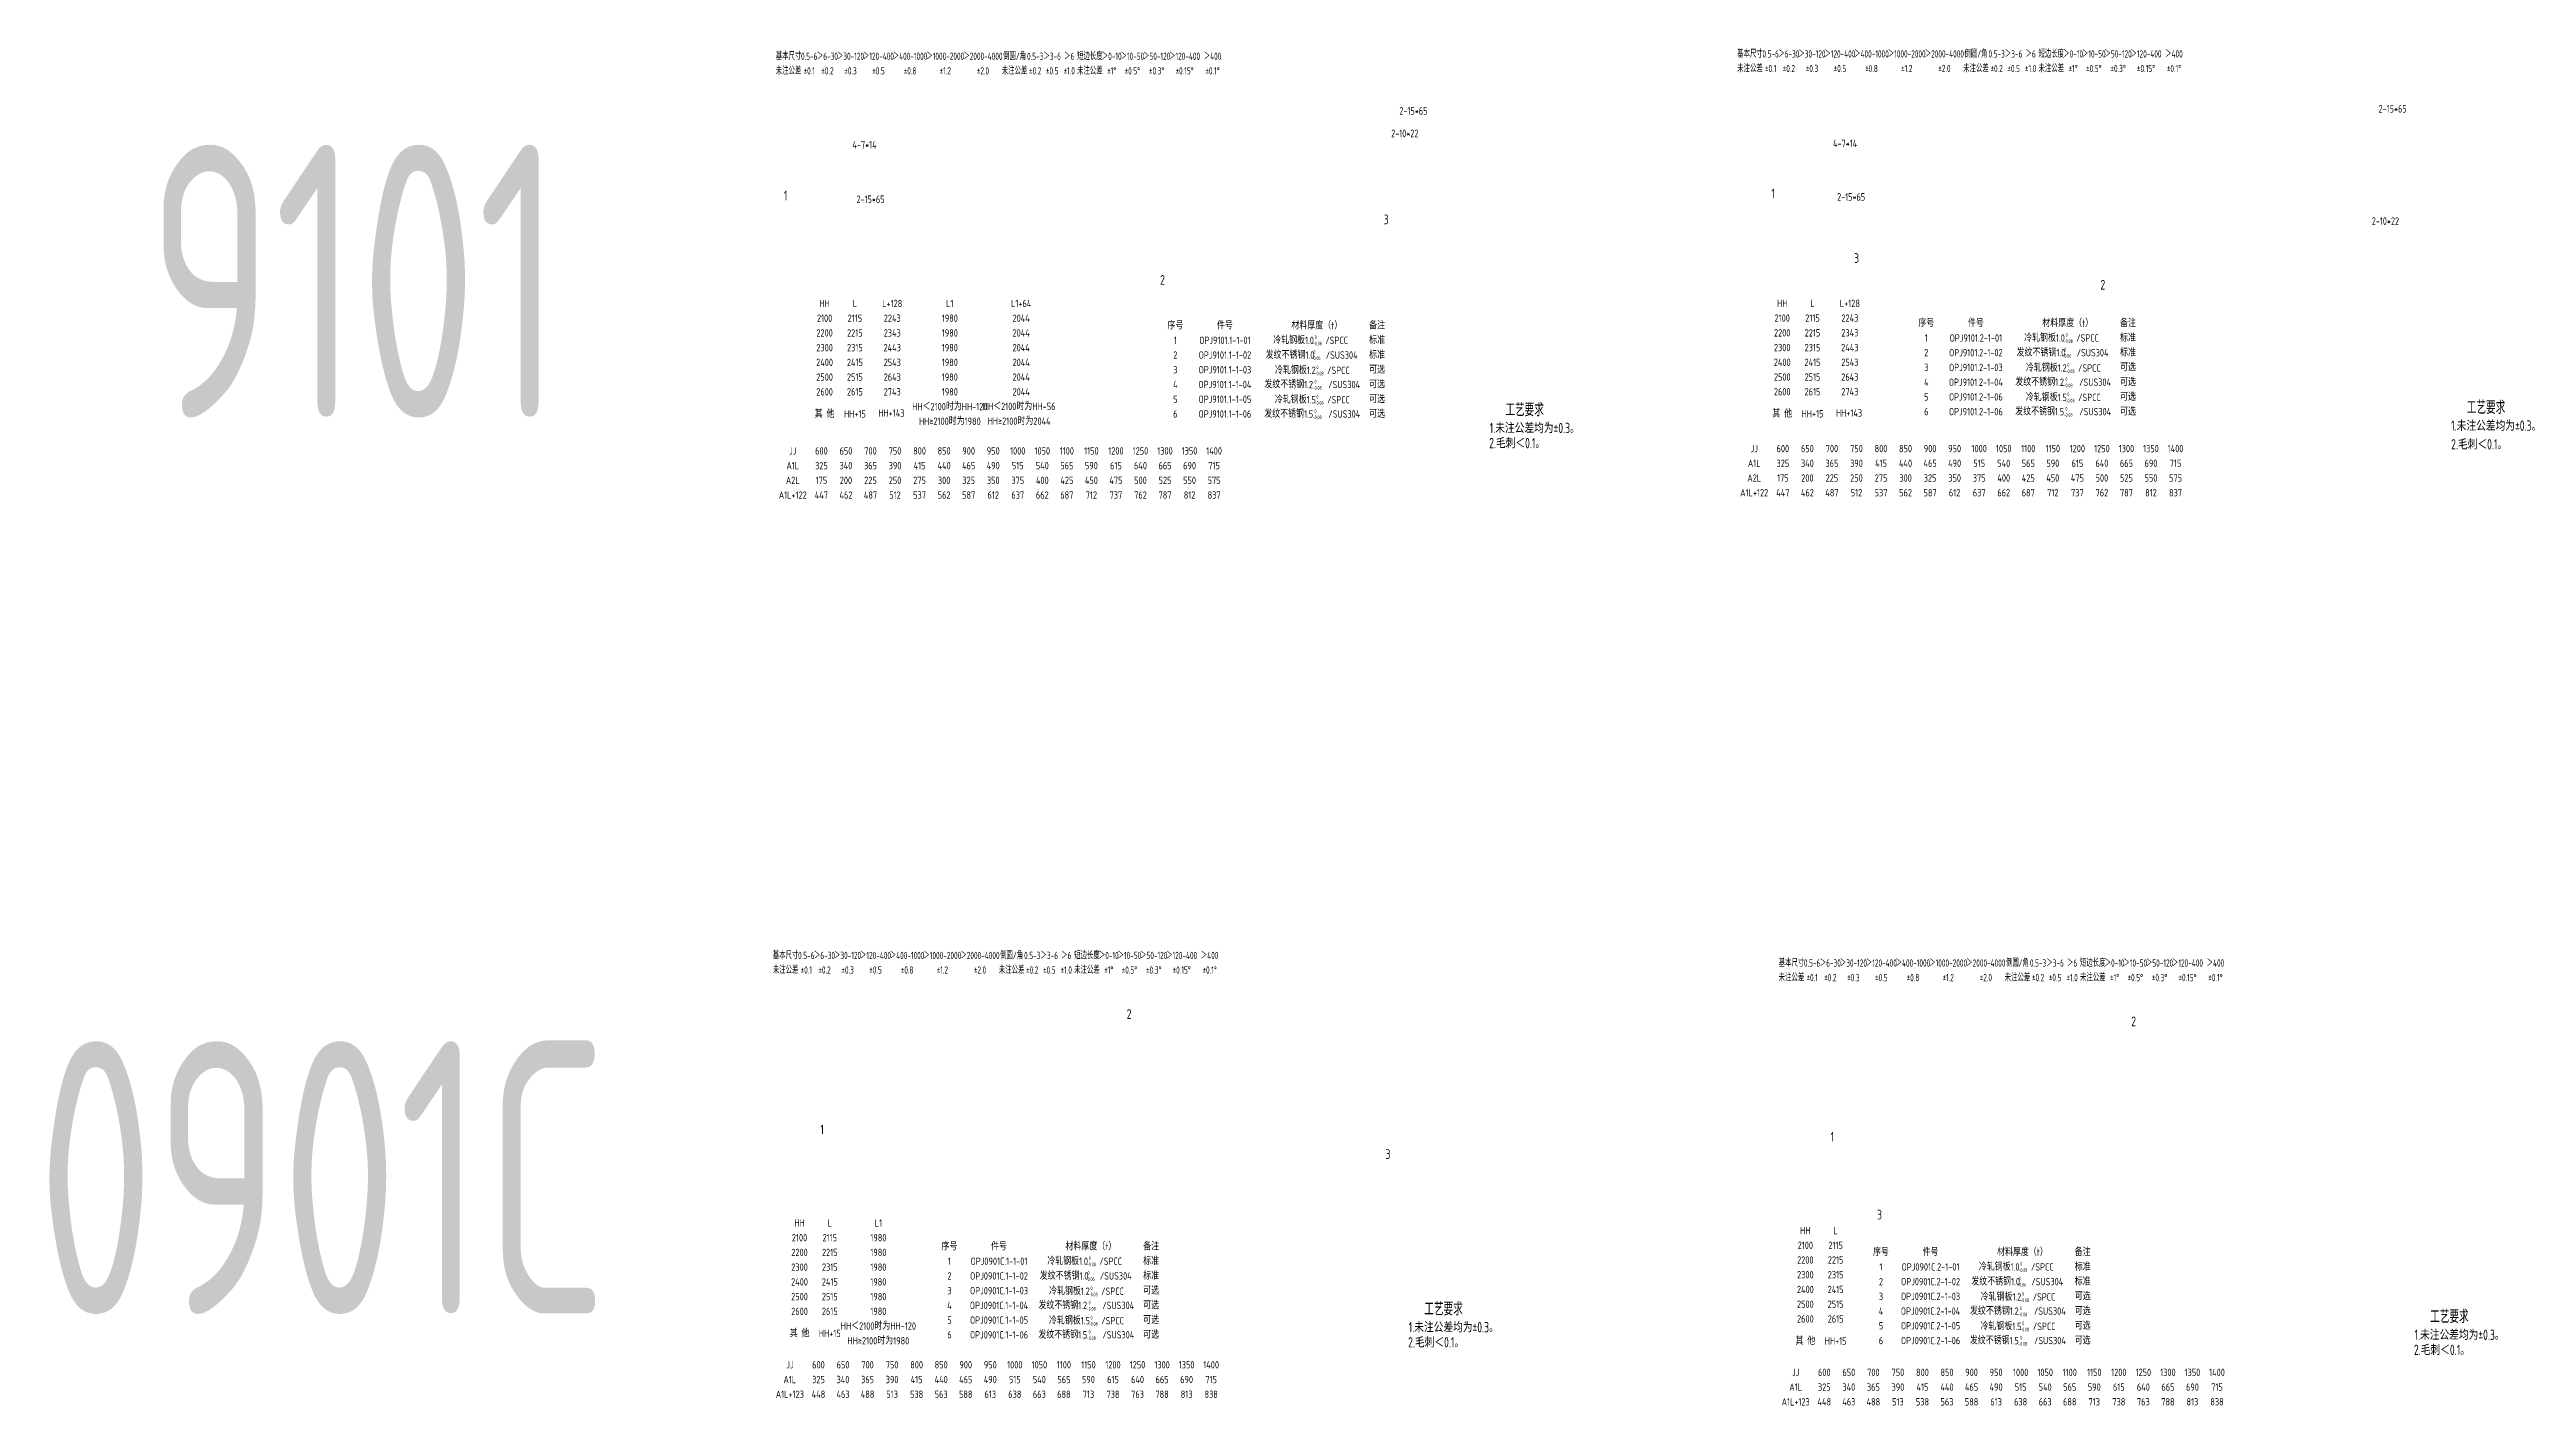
# Model space of a CAD drawing. Header units: inches. Extents: x 14216 to 120088, y -29410 to 23559.
# Drawn here: x 16668 to 25737, y 12131 to 17103 of the extents above; entities that cross this region are included whole.
import ezdxf
from ezdxf.enums import TextEntityAlignment as Align

# ---------------------------------------------------------------- set-up
doc = ezdxf.new("R2010")
doc.units = ezdxf.units.IN
doc.header["$LTSCALE"] = 0.3
doc.header["$MEASUREMENT"] = 0
for name, color, linetype in [('1粗实线', 4, 'Continuous'), ('2', 2, 'Continuous'), ('2细实线', 2, 'Continuous')]:
    doc.layers.add(name, color=color, linetype=linetype)
doc.layers.add('粗实线', color=7, linetype='Continuous', lineweight=30)
doc.styles.add('HZ', font='isocp2.shx', dxfattribs={"width": 0.7, "bigfont": 'hztxt.shx'})

msp = doc.modelspace()

# ---------------------------------------------------------------- texts
at = {"layer": '1粗实线', "color": 4, "style": 'HZ', "width": 0.8}
for s, p in [('1', (19361.346, 16549.715)), ('1', (22982.725, 16556.774)), ('3', (21560.945, 16462.093)), ('3', (23285.95, 16320.439)), ('2', (20741.086, 16240.308)), ('2', (24189.197, 16222.547)), ('2', (20618.565, 13548.571)), ('2', (24302.171, 13521.769)), ('1', (19495.272, 13125.015)), ('3', (21567.642, 13035.177)), ('1', (23199.98, 13098.526)), ('3', (23370.065, 12813.053))]:
    msp.add_text(s, height=35.64, dxfattribs=at).set_placement(p)
at = {"layer": '2', "style": 'HZ', "width": 0.8}
for s, p in [('HH', (19510.844, 16171.683)), ('L', (19621.844, 16171.683)), ('L+128', (19758.869, 16171.683)), ('L1', (19970.096, 16171.683)), ('L1+64', (20231.702, 16171.683)), ('HH', (23022.451, 16172.062)), ('L', (23133.451, 16172.062)), ('L+128', (23270.476, 16172.062)), ('2200', (19510.844, 16063.683)), ('2100', (19510.844, 16117.683)), ('2215', (19621.844, 16063.683)), ('2115', (19621.844, 16117.683)), ('2343', (19758.869, 16063.683)), ('2243', (19758.869, 16117.683)), ('1980', (19970.096, 16117.683)), ('1980', (19970.096, 16063.683)), ('2044', (20231.702, 16117.683)), ('2044', (20231.702, 16063.683)), ('序号', (20797.186, 16090.577)), ('件号', (20978.861, 16090.577)), ('冷轧钢板1.0   /SPCC', (21293.021, 16036.577)), ('材料厚度（t）', (21315.747, 16090.577)), ('标准', (21536.808, 16036.577)), ('备注', (21536.808, 16090.577)), ('2200', (23022.451, 16064.062)), ('2100', (23022.451, 16118.062)), ('2215', (23133.451, 16064.062)), ('2115', (23133.451, 16118.062)), ('2343', (23270.476, 16064.062)), ('2243', (23270.476, 16118.062)), ('序号', (23550.83, 16099.169)), ('1', (23550.83, 16045.169)), ('OPJ9101.2-1-01', (23732.505, 16045.169)), ('件号', (23732.505, 16099.169)), ('冷轧钢板1.0   /SPCC', (24046.665, 16045.169)), ('材料厚度（t）', (24069.39, 16099.169)), ('标准', (24290.452, 16045.169)), ('备注', (24290.452, 16099.169)), ('2400', (19510.844, 15955.683)), ('2300', (19510.844, 16009.683)), ('2415', (19621.844, 15955.683)), ('2315', (19621.844, 16009.683)), ('2443', (19758.869, 16009.683)), ('2543', (19758.869, 15955.683)), ('1980', (19970.096, 16009.683)), ('1980', (19970.096, 15955.683)), ('2044', (20231.702, 16009.683)), ('2044', (20231.702, 15955.683)), ('2', (20797.186, 15982.577)), ('1', (20797.186, 16036.577)), ('OPJ9101.1-1-02', (20978.861, 15982.577)), ('OPJ9101.1-1-01', (20978.861, 16036.577)), ('发纹不锈钢1.0   /SUS304 ', (21303.835, 15982.577)), ('标准', (21536.808, 15982.577)), ('2400', (23022.451, 15956.062)), ('2300', (23022.451, 16010.062)), ('2415', (23133.451, 15956.062)), ('2315', (23133.451, 16010.062)), ('2443', (23270.476, 16010.062)), ('2543', (23270.476, 15956.062)), ('2', (23550.83, 15991.169)), ('OPJ9101.2-1-02', (23732.505, 15991.169)), ('发纹不锈钢1.0   /SUS304 ', (24057.479, 15991.169)), ('标准', (24290.452, 15991.169)), ('2500', (19510.844, 15901.683)), ('2515', (19621.844, 15901.683)), ('2643', (19758.869, 15901.683)), ('1980', (19970.096, 15901.683)), ('2044', (20231.702, 15901.683)), ('4', (20797.186, 15874.577)), ('3', (20797.186, 15928.577)), ('OPJ9101.1-1-04', (20978.861, 15874.577)), ('OPJ9101.1-1-03', (20978.861, 15928.577)), ('发纹不锈钢1.2    /SUS304 ', (21306.079, 15874.577)), ('冷轧钢板1.2   /SPCC', (21299.564, 15926.638)), ('可选', (21536.808, 15928.577)), ('可选', (21536.808, 15874.577)), ('2500', (23022.451, 15902.062)), ('2515', (23133.451, 15902.062)), ('2643', (23270.476, 15902.062)), ('4', (23550.83, 15883.169)), ('3', (23550.83, 15937.169)), ('OPJ9101.2-1-04', (23732.505, 15883.169)), ('OPJ9101.2-1-03', (23732.505, 15937.169)), ('发纹不锈钢1.2    /SUS304 ', (24059.723, 15883.169)), ('冷轧钢板1.2   /SPCC', (24053.208, 15935.23)), ('可选', (24290.452, 15937.169)), ('可选', (24290.452, 15883.169)), ('其 他', (19510.844, 15766.683)), ('2600', (19510.844, 15847.683)), ('HH+15', (19621.844, 15766.683)), ('2615', (19621.844, 15847.683)), ('HH+143', (19755.848, 15769.669)), ('2743', (19758.869, 15847.683)), ('HH＜2100时为HH-120', (19970.096, 15793.683)), ('1980', (19970.096, 15847.683)), ('HH＜2100时为HH-56', (20224.271, 15794.217)), ('2044', (20231.702, 15847.683)), ('5', (20797.186, 15820.577)), ('6', (20797.186, 15766.577)), ('OPJ9101.1-1-05', (20978.861, 15820.577)), ('OPJ9101.1-1-06', (20978.861, 15766.577)), ('发纹不锈钢1.5    /SUS304 ', (21306.079, 15766.577)), ('冷轧钢板1.5   /SPCC', (21299.564, 15818.638)), ('可选', (21536.808, 15820.577)), ('可选', (21536.808, 15766.577)), ('其 他', (23022.451, 15767.062)), ('2600', (23022.451, 15848.062)), ('HH+15', (23133.451, 15767.062)), ('2615', (23133.451, 15848.062)), ('HH+143', (23267.455, 15770.048)), ('2743', (23270.476, 15848.062)), ('5', (23550.83, 15829.169)), ('6', (23550.83, 15775.169)), ('OPJ9101.2-1-06', (23732.505, 15829.169)), ('OPJ9101.2-1-06', (23732.505, 15775.169)), ('发纹不锈钢1.5    /SUS304 ', (24059.723, 15775.169)), ('冷轧钢板1.5   /SPCC', (24053.208, 15827.23)), ('可选', (24290.452, 15829.169)), ('可选', (24290.452, 15775.169)), ('HH≥2100时为1980', (19970.096, 15739.683)), ('HH≥2100时为2044', (20224.271, 15740.217)), ('HH', (19418.895, 12800.459)), ('L', (19529.895, 12800.459)), ('L1', (19708.059, 12800.459)), ('2200', (19418.895, 12692.459)), ('2100', (19418.895, 12746.459)), ('2215', (19529.895, 12692.459)), ('2115', (19529.895, 12746.459)), ('1980', (19708.059, 12746.459)), ('1980', (19708.059, 12692.459)), ('序号', (19968.744, 12714.26)), ('件号', (20150.419, 12714.26)), ('材料厚度（t）', (20487.305, 12714.26)), ('备注', (20708.367, 12714.26)), ('2100', (23107.253, 12718.642)), ('HH', (23107.253, 12772.642)), ('2115', (23218.253, 12718.642)), ('L', (23218.253, 12772.642)), ('序号', (23384.683, 12693.339)), ('件号', (23566.358, 12693.339)), ('材料厚度（t）', (23903.244, 12693.339)), ('备注', (24124.306, 12693.339)), ('2300', (19418.895, 12638.459)), ('2315', (19529.895, 12638.459)), ('1980', (19708.059, 12638.459)), ('2', (19968.744, 12606.26)), ('1', (19968.744, 12660.26)), ('OPJ0901C.1-1-02', (20150.419, 12606.26)), ('OPJ0901C.1-1-01', (20150.419, 12660.26)), ('发纹不锈钢1.0   /SUS304 ', (20475.393, 12606.26)), ('冷轧钢板1.0   /SPCC', (20464.579, 12660.26)), ('标准', (20708.367, 12660.26)), ('标准', (20708.367, 12606.26)), ('2300', (23107.253, 12610.642)), ('2200', (23107.253, 12664.642)), ('2315', (23218.253, 12610.642)), ('2215', (23218.253, 12664.642)), ('1', (23384.683, 12639.339)), ('OPJ0901C.2-1-01', (23566.358, 12639.339)), ('冷轧钢板1.0   /SPCC', (23880.518, 12639.339)), ('标准', (24124.306, 12639.339)), ('2400', (19418.895, 12584.459)), ('2500', (19418.895, 12530.459)), ('2415', (19529.895, 12584.459)), ('2515', (19529.895, 12530.459)), ('1980', (19708.059, 12584.459)), ('1980', (19708.059, 12530.459)), ('3', (19968.744, 12552.26)), ('OPJ0901C.1-1-03', (20150.419, 12552.26)), ('冷轧钢板1.2   /SPCC', (20471.123, 12550.32)), ('可选', (20708.367, 12552.26)), ('2400', (23107.253, 12556.642)), ('2500', (23107.253, 12502.642)), ('2415', (23218.253, 12556.642)), ('2515', (23218.253, 12502.642)), ('3', (23384.683, 12531.339)), ('2', (23384.683, 12585.339)), ('OPJ0901C.2-1-03', (23566.358, 12531.339)), ('OPJ0901C.2-1-02', (23566.358, 12585.339)), ('发纹不锈钢1.0   /SUS304 ', (23891.332, 12585.339)), ('冷轧钢板1.2   /SPCC', (23887.062, 12529.399)), ('标准', (24124.306, 12585.339)), ('可选', (24124.306, 12531.339)), ('2600', (19418.895, 12476.459)), ('2615', (19529.895, 12476.459)), ('HH＜2100时为HH-120', (19708.059, 12422.459)), ('1980', (19708.059, 12476.459)), ('4', (19968.744, 12498.26)), ('5', (19968.744, 12444.26)), ('OPJ0901C.1-1-04', (20150.419, 12498.26)), ('OPJ0901C.1-1-05', (20150.419, 12444.26)), ('发纹不锈钢1.2    /SUS304 ', (20477.638, 12498.26)), ('冷轧钢板1.5   /SPCC', (20471.123, 12442.32)), ('可选', (20708.367, 12498.26)), ('可选', (20708.367, 12444.26)), ('2600', (23107.253, 12448.642)), ('2615', (23218.253, 12448.642)), ('4', (23384.683, 12477.339)), ('5', (23384.683, 12423.339)), ('OPJ0901C.2-1-04', (23566.358, 12477.339)), ('OPJ0901C.2-1-05', (23566.358, 12423.339)), ('发纹不锈钢1.2    /SUS304 ', (23893.576, 12477.339)), ('冷轧钢板1.5   /SPCC', (23887.062, 12421.399)), ('可选', (24124.306, 12477.339)), ('可选', (24124.306, 12423.339)), ('其 他', (19418.895, 12395.459)), ('HH+15', (19529.895, 12395.459)), ('HH≥2100时为1980', (19708.059, 12368.459)), ('6', (19968.744, 12390.26)), ('OPJ0901C.1-1-06', (20150.419, 12390.26)), ('发纹不锈钢1.5    /SUS304 ', (20477.638, 12390.26)), ('可选', (20708.367, 12390.26)), ('其 他', (23107.253, 12367.642)), ('HH+15', (23218.253, 12367.642)), ('6', (23384.683, 12369.339)), ('OPJ0901C.2-1-06', (23566.358, 12369.339)), ('发纹不锈钢1.5    /SUS304 ', (23893.576, 12369.339)), ('可选', (24124.306, 12369.339))]:
    msp.add_text(s, height=27, dxfattribs=at).set_placement(p, align=Align.MIDDLE_CENTER)
at = {"layer": '2', "color": 6, "style": 'HZ', "width": 0.75}
for s, p in [('1.未注公差均为±0.3。', (21949.778, 15696.086)), ('1.未注公差均为±0.3。', (25475.36, 15704.678)), ('2.毛刺＜0.1。', (21947.632, 15640.691)), ('2.毛刺＜0.1。', (25475.252, 15636.42)), ('1.未注公差均为±0.3。', (21652.64, 12399.354)), ('2.毛刺＜0.1。', (21650.494, 12343.959)), ('2.毛刺＜0.1。', (25338.853, 12316.142)), ('1.未注公差均为±0.3。', (25340.999, 12371.537))]:
    msp.add_text(s, height=38, dxfattribs=at).set_placement(p)
at = {"layer": '2', "color": 6, "attachment_point": 5, "style": 'HZ'}
for s, insert, char_height in [('\\A1;2-15*65', (21669.939, 16877.837), 28), ('\\A1;2-15*65', (25260.681, 16885.538), 28), ('\\A1;2-10*22', (21638.577, 16795.204), 28), ('\\A1;9101', (17790.188, 16253.472), 1000), ('\\A1;4-7*14', (19657.334, 16753.5), 28), ('\\A1;4-7*14', (23253.097, 16758.592), 28), ('\\A1;2-15*65', (19679.286, 16553.69), 28), ('\\A1;2-15*65', (23275.049, 16562.282), 28), ('\\A1;2-10*22', (25234.339, 16473.796), 28), ('\\A1;0901C', (17668.935, 12966.703), 1000)]:
    msp.add_mtext(s, dxfattribs=dict(at, insert=insert, char_height=char_height))
at = {"layer": '2', "char_height": 13.728, "attachment_point": 1, "style": 'HZ'}
for s, insert in [(' 0\\P-0.08', (21301.128, 16054.428)), (' 0\\P-0.08', (24054.772, 16063.02)), (' 0\\P-0.06', (21296.521, 16000.912)), (' 0\\P-0.06', (24050.165, 16009.504)), (' 0\\P-0.08', (21300.448, 15892.052)), (' 0\\P-0.08', (21307.672, 15944.489)), (' 0\\P-0.08', (24054.092, 15900.644)), (' 0\\P-0.08', (24061.316, 15953.081)), (' 0\\P-0.08', (21300.448, 15784.052)), (' 0\\P-0.08', (21307.672, 15836.489)), (' 0\\P-0.08', (24054.092, 15792.644)), (' 0\\P-0.08', (24061.316, 15845.081)), (' 0\\P-0.06', (20468.079, 12624.595)), (' 0\\P-0.08', (20472.687, 12678.111)), (' 0\\P-0.08', (23888.625, 12657.19)), (' 0\\P-0.08', (20472.007, 12515.734)), (' 0\\P-0.08', (20479.23, 12568.172)), (' 0\\P-0.06', (23884.018, 12603.674)), (' 0\\P-0.08', (23895.169, 12547.251)), (' 0\\P-0.08', (20479.23, 12460.172)), (' 0\\P-0.08', (23887.946, 12494.813)), (' 0\\P-0.08', (23895.169, 12439.251)), (' 0\\P-0.08', (20472.007, 12407.734)), (' 0\\P-0.08', (23887.946, 12386.813))]:
    msp.add_mtext(s, dxfattribs=dict(at, insert=insert))
at = {"layer": '2细实线', "linetype": 'ByBlock', "style": 'HZ', "width": 0.65}
for s, p in [('基本尺寸', (19378.671, 17078.044)), ('0.5-6', (19454.406, 17078.044)), ('＞6-30', (19521.231, 17078.044)), ('＞30-120', (19605.876, 17078.044)), ('＞120-400', (19708.341, 17078.044)), ('＞400-1000', (19824.171, 17078.044)), ('＞1000-2000', (19953.366, 17078.044)), ('＞2000-4000', (20091.471, 17078.044)), ('倒圆/角', (20207.301, 17078.044)), ('0.5-3', (20283.036, 17078.044)), ('＞3-6', (20345.406, 17078.044)), ('＞6', (20407.776, 17078.044)), ('短边长度', (20483.511, 17078.044)), ('＞0-10', (20563.701, 17078.044)), ('＞10-50', (20639.436, 17078.044)), ('＞50-120', (20728.536, 17078.044)), ('＞120-400', (20831.001, 17078.044)), ('＞400', (20933.466, 17078.044)), ('未注公差', (22904.253, 17033.176)), ('基本尺寸', (22904.253, 17086.636)), ('0.5-6', (22979.988, 17086.636)), ('＞6-30', (23046.813, 17086.636)), ('＞30-120', (23131.458, 17086.636)), ('＞120-400', (23233.923, 17086.636)), ('＞400-1000', (23349.753, 17086.636)), ('＞1000-2000', (23478.948, 17086.636)), ('＞2000-4000', (23617.053, 17086.636)), ('未注公差', (23732.883, 17033.176)), ('倒圆/角', (23732.883, 17086.636)), ('0.5-3', (23808.618, 17086.636)), ('＞3-6', (23870.988, 17086.636)), ('＞6', (23933.358, 17086.636)), ('未注公差', (24009.093, 17033.176)), ('短边长度', (24009.093, 17086.636)), ('＞0-10', (24089.283, 17086.636)), ('＞10-50', (24165.018, 17086.636)), ('＞50-120', (24254.118, 17086.636)), ('＞120-400', (24356.583, 17086.636)), ('＞400', (24459.048, 17086.636)), ('未注公差', (19378.671, 17024.584)), ('%%p0.1', (19454.406, 17024.584)), ('%%p0.2', (19521.231, 17024.584)), ('%%p0.3', (19605.876, 17024.584)), ('%%p0.5', (19708.341, 17024.584)), ('%%p0.8', (19824.171, 17024.584)), ('%%p1.2', (19953.366, 17024.584)), ('%%p2.0', (20091.471, 17024.584)), ('未注公差', (20207.301, 17024.584)), ('%%p0.2', (20283.036, 17024.584)), ('%%p0.5', (20345.406, 17024.584)), ('%%p1.0', (20407.776, 17024.584)), ('未注公差', (20483.511, 17024.584)), ('%%p1%%d', (20563.701, 17024.584)), ('%%p0.5%%d', (20639.436, 17024.584)), ('%%p0.3%%d', (20728.536, 17024.584)), ('%%p0.15%%d', (20831.001, 17024.584)), ('%%p0.1%%d', (20933.466, 17024.584)), ('%%p0.1', (22979.988, 17033.176)), ('%%p0.2', (23046.813, 17033.176)), ('%%p0.3', (23131.458, 17033.176)), ('%%p0.5', (23233.923, 17033.176)), ('%%p0.8', (23349.753, 17033.176)), ('%%p1.2', (23478.948, 17033.176)), ('%%p2.0', (23617.053, 17033.176)), ('%%p0.2', (23808.618, 17033.176)), ('%%p0.5', (23870.988, 17033.176)), ('%%p1.0', (23933.358, 17033.176)), ('%%p1%%d', (24089.283, 17033.176)), ('%%p0.5%%d', (24165.018, 17033.176)), ('%%p0.3%%d', (24254.118, 17033.176)), ('%%p0.15%%d', (24356.583, 17033.176)), ('%%p0.1%%d', (24459.048, 17033.176)), ('基本尺寸', (19367.912, 13781.312)), ('0.5-6', (19443.647, 13781.312)), ('＞6-30', (19510.472, 13781.312)), ('＞30-120', (19595.117, 13781.312)), ('＞120-400', (19697.582, 13781.312)), ('＞400-1000', (19813.412, 13781.312)), ('＞1000-2000', (19942.607, 13781.312)), ('＞2000-4000', (20080.712, 13781.312)), ('倒圆/角', (20196.542, 13781.312)), ('0.5-3', (20272.277, 13781.312)), ('＞3-6', (20334.647, 13781.312)), ('＞6', (20397.017, 13781.312)), ('短边长度', (20472.752, 13781.312)), ('＞0-10', (20552.942, 13781.312)), ('＞10-50', (20628.677, 13781.312)), ('＞50-120', (20717.777, 13781.312)), ('＞120-400', (20820.242, 13781.312)), ('＞400', (20922.707, 13781.312)), ('未注公差', (19367.912, 13727.852)), ('%%p0.1', (19443.647, 13727.852)), ('%%p0.2', (19510.472, 13727.852)), ('%%p0.3', (19595.117, 13727.852)), ('%%p0.5', (19697.582, 13727.852)), ('%%p0.8', (19813.412, 13727.852)), ('%%p1.2', (19942.607, 13727.852)), ('%%p2.0', (20080.712, 13727.852)), ('未注公差', (20196.542, 13727.852)), ('%%p0.2', (20272.277, 13727.852)), ('%%p0.5', (20334.647, 13727.852)), ('%%p1.0', (20397.017, 13727.852)), ('未注公差', (20472.752, 13727.852)), ('%%p1%%d', (20552.942, 13727.852)), ('%%p0.5%%d', (20628.677, 13727.852)), ('%%p0.3%%d', (20717.777, 13727.852)), ('%%p0.15%%d', (20820.242, 13727.852)), ('%%p0.1%%d', (20922.707, 13727.852)), ('未注公差', (23056.27, 13700.035)), ('基本尺寸', (23056.27, 13753.495)), ('0.5-6', (23132.005, 13753.495)), ('%%p0.1', (23132.005, 13700.035)), ('＞6-30', (23198.83, 13753.495)), ('%%p0.2', (23198.83, 13700.035)), ('＞30-120', (23283.475, 13753.495)), ('%%p0.3', (23283.475, 13700.035)), ('＞120-400', (23385.94, 13753.495)), ('%%p0.5', (23385.94, 13700.035)), ('＞400-1000', (23501.77, 13753.495)), ('%%p0.8', (23501.77, 13700.035)), ('＞1000-2000', (23630.965, 13753.495)), ('%%p1.2', (23630.965, 13700.035)), ('＞2000-4000', (23769.07, 13753.495)), ('%%p2.0', (23769.07, 13700.035)), ('未注公差', (23884.9, 13700.035)), ('倒圆/角', (23884.9, 13753.495)), ('0.5-3', (23960.635, 13753.495)), ('%%p0.2', (23960.635, 13700.035)), ('＞3-6', (24023.005, 13753.495)), ('%%p0.5', (24023.005, 13700.035)), ('%%p1.0', (24085.375, 13700.035)), ('＞6', (24085.375, 13753.495)), ('未注公差', (24161.11, 13700.035)), ('短边长度', (24161.11, 13753.495)), ('＞0-10', (24241.3, 13753.495)), ('%%p1%%d', (24241.3, 13700.035)), ('＞10-50', (24317.035, 13753.495)), ('%%p0.5%%d', (24317.035, 13700.035)), ('＞50-120', (24406.135, 13753.495)), ('%%p0.3%%d', (24406.135, 13700.035)), ('＞120-400', (24508.6, 13753.495)), ('%%p0.15%%d', (24508.6, 13700.035)), ('＞400', (24611.065, 13753.495)), ('%%p0.1%%d', (24611.065, 13700.035))]:
    msp.add_text(s, height=26.73, dxfattribs=at).set_placement(p, align=Align.MIDDLE_CENTER)
at = {"layer": '2细实线', "style": 'HZ', "width": 0.8}
for s, p in [('JJ', (19394.121, 15631.168)), ('600', (19499.121, 15631.168)), ('650', (19589.121, 15631.168)), ('700', (19679.121, 15631.168)), ('750', (19769.121, 15631.168)), ('800', (19859.121, 15631.168)), ('850', (19949.121, 15631.168)), ('900', (20039.121, 15631.168)), ('950', (20129.121, 15631.168)), ('1000', (20219.121, 15631.168)), ('1050', (20309.121, 15631.168)), ('1100', (20399.121, 15631.168)), ('1150', (20489.121, 15631.168)), ('1200', (20579.121, 15631.168)), ('1250', (20669.121, 15631.168)), ('1300', (20759.121, 15631.168)), ('1350', (20849.121, 15631.168)), ('1400', (20939.121, 15631.168)), ('A1L', (22919.703, 15585.76)), ('JJ', (22919.703, 15639.76)), ('325', (23024.703, 15585.76)), ('600', (23024.703, 15639.76)), ('340', (23114.703, 15585.76)), ('650', (23114.703, 15639.76)), ('365', (23204.703, 15585.76)), ('700', (23204.703, 15639.76)), ('390', (23294.703, 15585.76)), ('750', (23294.703, 15639.76)), ('800', (23384.703, 15639.76)), ('415', (23384.703, 15585.76)), ('440', (23474.703, 15585.76)), ('850', (23474.703, 15639.76)), ('465', (23564.703, 15585.76)), ('900', (23564.703, 15639.76)), ('490', (23654.703, 15585.76)), ('950', (23654.703, 15639.76)), ('1000', (23744.703, 15639.76)), ('515', (23744.703, 15585.76)), ('1050', (23834.703, 15639.76)), ('540', (23834.703, 15585.76)), ('1100', (23924.703, 15639.76)), ('565', (23924.703, 15585.76)), ('1150', (24014.703, 15639.76)), ('590', (24014.703, 15585.76)), ('1200', (24104.703, 15639.76)), ('615', (24104.703, 15585.76)), ('1250', (24194.703, 15639.76)), ('640', (24194.703, 15585.76)), ('1300', (24284.703, 15639.76)), ('665', (24284.703, 15585.76)), ('1350', (24374.703, 15639.76)), ('690', (24374.703, 15585.76)), ('1400', (24464.703, 15639.76)), ('715', (24464.703, 15585.76)), ('A2L', (19394.121, 15523.168)), ('A1L', (19394.121, 15577.168)), ('325', (19499.121, 15577.168)), ('175', (19499.121, 15523.168)), ('340', (19589.121, 15577.168)), ('200', (19589.121, 15523.168)), ('365', (19679.121, 15577.168)), ('225', (19679.121, 15523.168)), ('390', (19769.121, 15577.168)), ('250', (19769.121, 15523.168)), ('275', (19859.121, 15523.168)), ('415', (19859.121, 15577.168)), ('440', (19949.121, 15577.168)), ('300', (19949.121, 15523.168)), ('465', (20039.121, 15577.168)), ('325', (20039.121, 15523.168)), ('490', (20129.121, 15577.168)), ('350', (20129.121, 15523.168)), ('375', (20219.121, 15523.168)), ('515', (20219.121, 15577.168)), ('540', (20309.121, 15577.168)), ('400', (20309.121, 15523.168)), ('425', (20399.121, 15523.168)), ('565', (20399.121, 15577.168)), ('450', (20489.121, 15523.168)), ('590', (20489.121, 15577.168)), ('475', (20579.121, 15523.168)), ('615', (20579.121, 15577.168)), ('640', (20669.121, 15577.168)), ('500', (20669.121, 15523.168)), ('665', (20759.121, 15577.168)), ('525', (20759.121, 15523.168)), ('690', (20849.121, 15577.168)), ('550', (20849.121, 15523.168)), ('575', (20939.121, 15523.168)), ('715', (20939.121, 15577.168)), ('A2L', (22919.703, 15531.76)), ('175', (23024.703, 15531.76)), ('200', (23114.703, 15531.76)), ('225', (23204.703, 15531.76)), ('250', (23294.703, 15531.76)), ('275', (23384.703, 15531.76)), ('300', (23474.703, 15531.76)), ('325', (23564.703, 15531.76)), ('350', (23654.703, 15531.76)), ('375', (23744.703, 15531.76)), ('400', (23834.703, 15531.76)), ('425', (23924.703, 15531.76)), ('450', (24014.703, 15531.76)), ('475', (24104.703, 15531.76)), ('500', (24194.703, 15531.76)), ('525', (24284.703, 15531.76)), ('550', (24374.703, 15531.76)), ('575', (24464.703, 15531.76)), ('A1L+122', (19394.121, 15469.168)), ('447', (19499.121, 15469.168)), ('462', (19589.121, 15469.168)), ('487', (19679.121, 15469.168)), ('512', (19769.121, 15469.168)), ('537', (19859.121, 15469.168)), ('562', (19949.121, 15469.168)), ('587', (20039.121, 15469.168)), ('612', (20129.121, 15469.168)), ('637', (20219.121, 15469.168)), ('662', (20309.121, 15469.168)), ('687', (20399.121, 15469.168)), ('712', (20489.121, 15469.168)), ('737', (20579.121, 15469.168)), ('762', (20669.121, 15469.168)), ('787', (20759.121, 15469.168)), ('812', (20849.121, 15469.168)), ('837', (20939.121, 15469.168)), ('A1L+122', (22919.703, 15477.76)), ('447', (23024.703, 15477.76)), ('462', (23114.703, 15477.76)), ('487', (23204.703, 15477.76)), ('512', (23294.703, 15477.76)), ('537', (23384.703, 15477.76)), ('562', (23474.703, 15477.76)), ('587', (23564.703, 15477.76)), ('612', (23654.703, 15477.76)), ('637', (23744.703, 15477.76)), ('662', (23834.703, 15477.76)), ('687', (23924.703, 15477.76)), ('712', (24014.703, 15477.76)), ('737', (24104.703, 15477.76)), ('762', (24194.703, 15477.76)), ('787', (24284.703, 15477.76)), ('812', (24374.703, 15477.76)), ('837', (24464.703, 15477.76)), ('JJ', (19383.362, 12280.436)), ('600', (19488.362, 12280.436)), ('650', (19578.362, 12280.436)), ('700', (19668.362, 12280.436)), ('750', (19758.362, 12280.436)), ('800', (19848.362, 12280.436)), ('850', (19938.362, 12280.436)), ('900', (20028.362, 12280.436)), ('950', (20118.362, 12280.436)), ('1000', (20208.362, 12280.436)), ('1050', (20298.362, 12280.436)), ('1100', (20388.362, 12280.436)), ('1150', (20478.362, 12280.436)), ('1200', (20568.362, 12280.436)), ('1250', (20658.362, 12280.436)), ('1300', (20748.362, 12280.436)), ('1350', (20838.362, 12280.436)), ('1400', (20928.362, 12280.436)), ('JJ', (23071.72, 12252.619)), ('600', (23176.72, 12252.619)), ('650', (23266.72, 12252.619)), ('700', (23356.72, 12252.619)), ('750', (23446.72, 12252.619)), ('800', (23536.72, 12252.619)), ('850', (23626.72, 12252.619)), ('900', (23716.72, 12252.619)), ('950', (23806.72, 12252.619)), ('1000', (23896.72, 12252.619)), ('1050', (23986.72, 12252.619)), ('1100', (24076.72, 12252.619)), ('1150', (24166.72, 12252.619)), ('1200', (24256.72, 12252.619)), ('1250', (24346.72, 12252.619)), ('1300', (24436.72, 12252.619)), ('1350', (24526.72, 12252.619)), ('1400', (24616.72, 12252.619)), ('A1L+123', (19383.362, 12172.436)), ('A1L', (19383.362, 12226.436)), ('448', (19488.362, 12172.436)), ('325', (19488.362, 12226.436)), ('463', (19578.362, 12172.436)), ('340', (19578.362, 12226.436)), ('488', (19668.362, 12172.436)), ('365', (19668.362, 12226.436)), ('390', (19758.362, 12226.436)), ('513', (19758.362, 12172.436)), ('538', (19848.362, 12172.436)), ('415', (19848.362, 12226.436)), ('440', (19938.362, 12226.436)), ('563', (19938.362, 12172.436)), ('465', (20028.362, 12226.436)), ('588', (20028.362, 12172.436)), ('490', (20118.362, 12226.436)), ('613', (20118.362, 12172.436)), ('638', (20208.362, 12172.436)), ('515', (20208.362, 12226.436)), ('540', (20298.362, 12226.436)), ('663', (20298.362, 12172.436)), ('688', (20388.362, 12172.436)), ('565', (20388.362, 12226.436)), ('590', (20478.362, 12226.436)), ('713', (20478.362, 12172.436)), ('738', (20568.362, 12172.436)), ('615', (20568.362, 12226.436)), ('763', (20658.362, 12172.436)), ('640', (20658.362, 12226.436)), ('788', (20748.362, 12172.436)), ('665', (20748.362, 12226.436)), ('690', (20838.362, 12226.436)), ('813', (20838.362, 12172.436)), ('838', (20928.362, 12172.436)), ('715', (20928.362, 12226.436)), ('A1L+123', (23071.72, 12144.619)), ('A1L', (23071.72, 12198.619)), ('448', (23176.72, 12144.619)), ('325', (23176.72, 12198.619)), ('463', (23266.72, 12144.619)), ('340', (23266.72, 12198.619)), ('488', (23356.72, 12144.619)), ('365', (23356.72, 12198.619)), ('390', (23446.72, 12198.619)), ('513', (23446.72, 12144.619)), ('538', (23536.72, 12144.619)), ('415', (23536.72, 12198.619)), ('440', (23626.72, 12198.619)), ('563', (23626.72, 12144.619)), ('465', (23716.72, 12198.619)), ('588', (23716.72, 12144.619)), ('490', (23806.72, 12198.619)), ('613', (23806.72, 12144.619)), ('638', (23896.72, 12144.619)), ('515', (23896.72, 12198.619)), ('540', (23986.72, 12198.619)), ('663', (23986.72, 12144.619)), ('688', (24076.72, 12144.619)), ('565', (24076.72, 12198.619)), ('590', (24166.72, 12198.619)), ('713', (24166.72, 12144.619)), ('738', (24256.72, 12144.619)), ('615', (24256.72, 12198.619)), ('763', (24346.72, 12144.619)), ('640', (24346.72, 12198.619)), ('788', (24436.72, 12144.619)), ('665', (24436.72, 12198.619)), ('690', (24526.72, 12198.619)), ('813', (24526.72, 12144.619)), ('838', (24616.72, 12144.619)), ('715', (24616.72, 12198.619))]:
    msp.add_text(s, height=27, dxfattribs=at).set_placement(p, align=Align.MIDDLE_CENTER)
at = {"layer": '粗实线', "color": 3, "linetype": 'Continuous', "lineweight": -3, "style": 'HZ', "width": 0.7}
for p in [(22007.174, 15758.005), (25532.756, 15766.597), (21710.036, 12461.273), (25398.394, 12433.456)]:
    msp.add_text('工艺要求', height=48, dxfattribs=at).set_placement(p)

doc.saveas('drawing.dxf')
